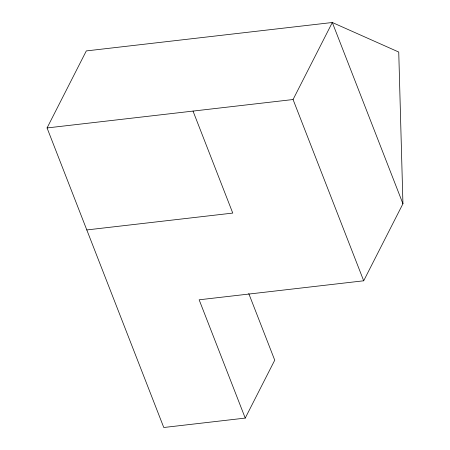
<?xml version="1.0" encoding="UTF-8"?>
<svg xmlns="http://www.w3.org/2000/svg" width="450" height="450" viewBox="0 0 450 450"><rect width="100%" height="100%" fill="white"/><g stroke="black" fill="none" stroke-linecap="round" stroke-linejoin="round"><path stroke-width="0.67" d="M47.064 127.946L86.31 50.917L332.314 22.5L398.745 52.054L402.936 203.76L363.69 280.794L199.142 299.801L245.233 418.089L163.778 427.5L47.064 127.946L293.062 99.529L332.314 22.5L402.936 203.76M245.233 418.089L274.736 360.186L248.76 293.529M86.799 229.939L232.763 213.081L193.022 111.088M293.062 99.529L363.69 280.794"/></g></svg>
